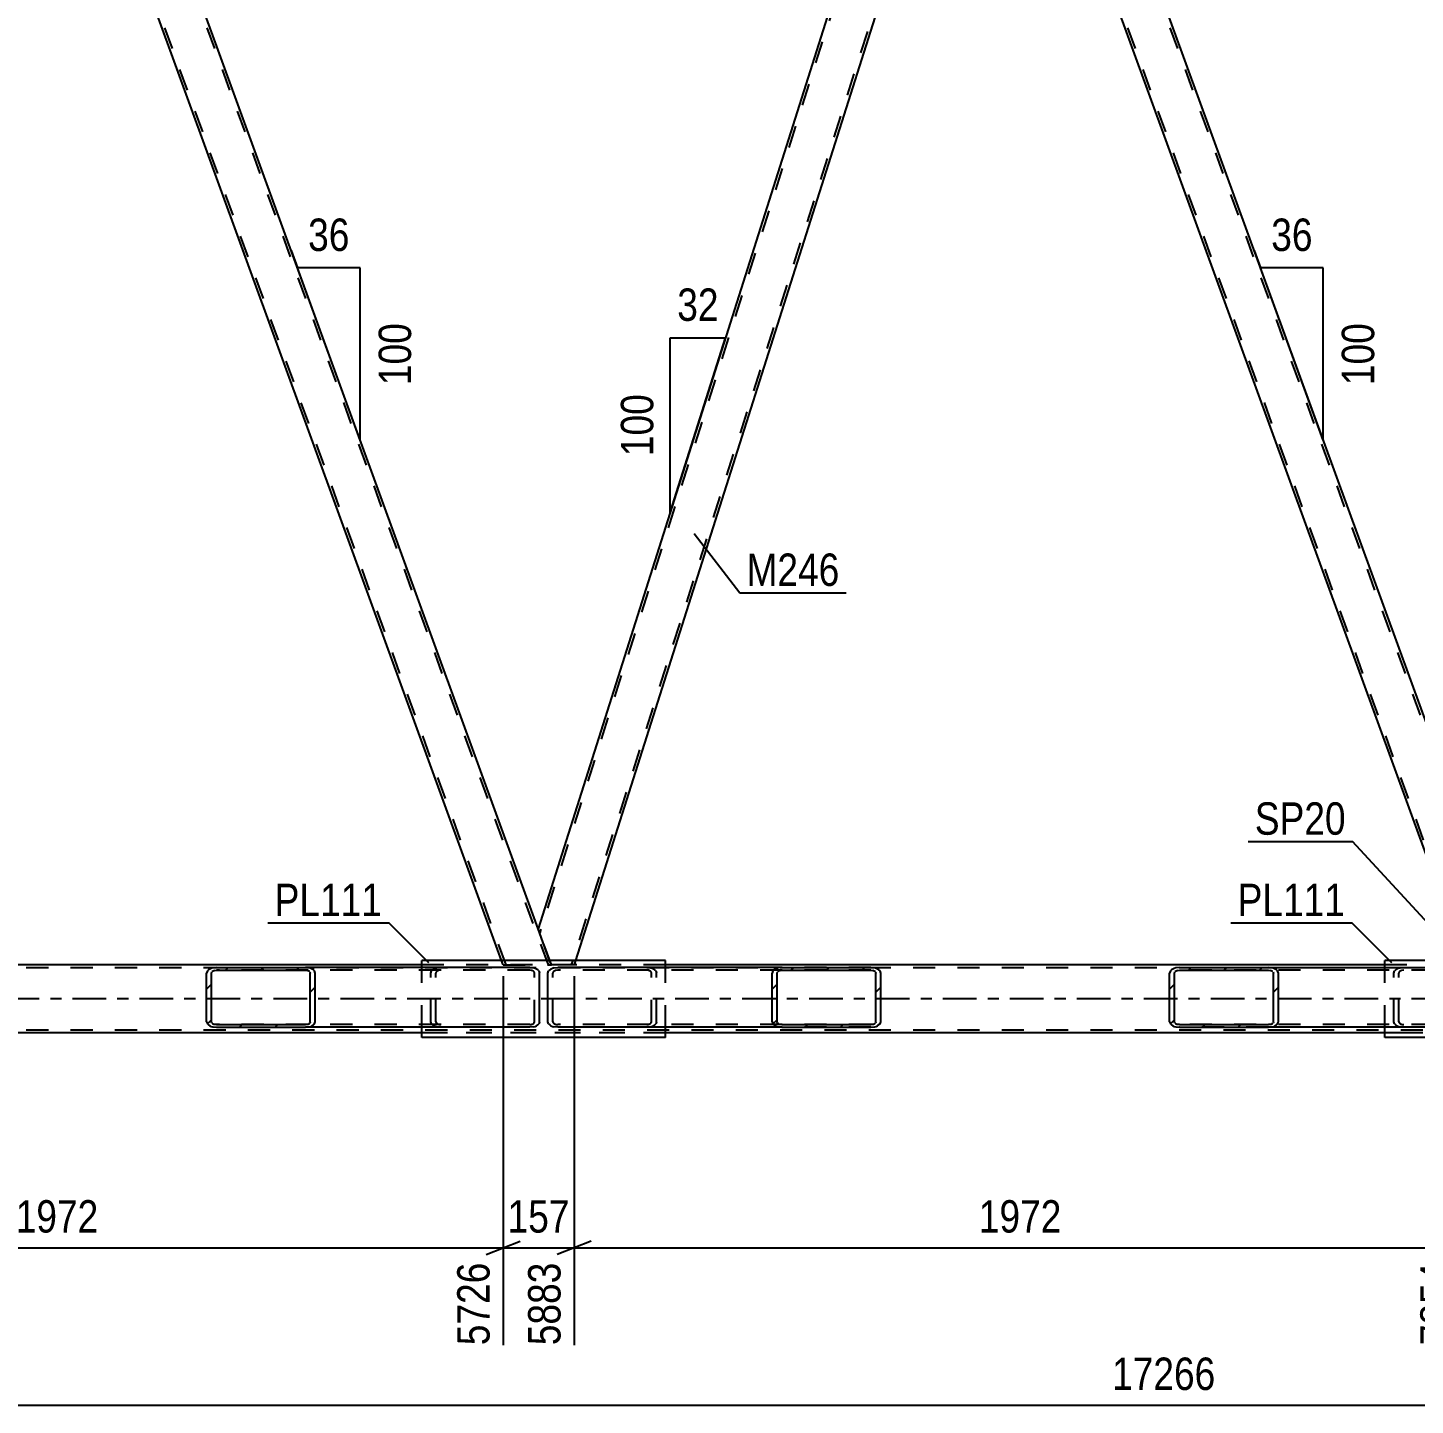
# Model space of a CAD drawing. Header units: millimetres. Extents: x -777 to 412, y -850 to -9.
# Drawn here: x -475.5 to -352.8, y -425.1 to -303.3 of the extents above; entities that cross this region are included whole.
import ezdxf

# ---------------------------------------------------------------- set-up
doc = ezdxf.new("R2010")
doc.units = ezdxf.units.MM
doc.linetypes.add('DXK_LINE_DOT2', pattern=[3.9198, 1.9599, -1.9599])
doc.linetypes.add('DXK_LINE_DOT3', pattern=[5.9187, 2.979, -0.9799, 0.9799, -0.9799])
doc.styles.add('Arial Narrow', font='ARIALN.TTF', dxfattribs={"height": 0.2})

# ---------------------------------------------------------------- blocks, each defined once
blk = doc.blocks.new('Part-570390744-11808 - 11758')
at = {"linetype": 'Continuous'}
h = blk.add_hatch(dxfattribs=at)
h.set_pattern_fill('', scale=0.7, style=0, pattern_type=0)
h.set_pattern_definition([(45, (-459.6298, -391.3689), (-1.57154, 1.57154), [])])
h.paths.add_polyline_path([(-459.7, -391.19), (-459.63, -391.37), (-459.44, -391.52), (-459.16, -391.63), (-458.82, -391.67), (-450.96, -391.67), (-450.63, -391.63), (-450.34, -391.52), (-450.15, -391.37), (-450.09, -391.19), (-450.09, -386.87), (-450.15, -386.68), (-450.34, -386.53), (-450.63, -386.42), (-450.96, -386.39), (-458.82, -386.39), (-459.16, -386.42), (-459.44, -386.53), (-459.63, -386.68), (-459.7, -386.87)])
h.paths.add_polyline_path([(-459.23, -386.77), (-459.13, -386.7), (-458.99, -386.64), (-458.82, -386.63), (-450.96, -386.63), (-450.79, -386.64), (-450.65, -386.7), (-450.56, -386.77), (-450.53, -386.87), (-450.53, -391.19), (-450.56, -391.28), (-450.65, -391.35), (-450.79, -391.41), (-450.96, -391.43), (-458.82, -391.43), (-458.99, -391.41), (-459.13, -391.35), (-459.23, -391.28), (-459.26, -391.19), (-459.26, -386.87)])
at = {"color": 2, "linetype": 'Continuous'}
for p, q in [((-459.63, -386.68), (-459.7, -386.87)), ((-459.7, -391.19), (-459.7, -386.87)), ((-459.26, -386.87), (-459.23, -386.77)), ((-459.26, -391.19), (-459.26, -386.87)), ((-458.82, -386.39), (-459.16, -386.42)), ((-458.99, -386.64), (-458.82, -386.63)), ((-458.82, -386.39), (-450.96, -386.39)), ((-458.82, -386.63), (-450.96, -386.63)), ((-431.13, -386.39), (-450.96, -386.39)), ((-450.63, -386.42), (-450.96, -386.39)), ((-450.96, -386.63), (-450.79, -386.64)), ((-450.56, -386.77), (-450.53, -386.87)), ((-450.53, -391.19), (-450.53, -386.87)), ((-450.09, -386.87), (-450.15, -386.68)), ((-450.09, -391.19), (-450.09, -386.87)), ((-431.13, -386.39), (-430.8, -386.42)), ((-430.33, -386.68), (-430.26, -386.87)), ((-430.26, -391.19), (-430.26, -386.87)), ((-459.7, -391.19), (-459.63, -391.37)), ((-459.23, -391.28), (-459.26, -391.19)), ((-450.53, -391.19), (-450.56, -391.28)), ((-450.15, -391.37), (-450.09, -391.19)), ((-430.26, -391.19), (-430.33, -391.37)), ((-459.16, -391.63), (-458.82, -391.67)), ((-458.82, -391.43), (-458.99, -391.41)), ((-458.82, -391.43), (-450.96, -391.43)), ((-458.82, -391.67), (-450.96, -391.67)), ((-450.79, -391.41), (-450.96, -391.43)), ((-450.96, -391.67), (-450.63, -391.63)), ((-431.13, -391.67), (-450.96, -391.67)), ((-430.8, -391.63), (-431.13, -391.67))]:
    blk.add_line(p, q, dxfattribs=at)
at = {"color": 7, "linetype": 'DXK_LINE_DOT2'}
for p, q in [((-458.82, -386.39), (-450.96, -386.39)), ((-431.13, -386.63), (-458.82, -386.63)), ((-439.87, -386.87), (-439.8, -386.68)), ((-439.87, -391.19), (-439.87, -386.87)), ((-439.4, -386.77), (-439.43, -386.87)), ((-439.43, -391.19), (-439.43, -386.87)), ((-439.33, -386.42), (-438.99, -386.39)), ((-438.99, -386.63), (-439.16, -386.64)), ((-430.97, -386.64), (-431.13, -386.63)), ((-430.7, -386.87), (-430.73, -386.77)), ((-430.7, -391.19), (-430.7, -386.87)), ((-439.8, -391.37), (-439.87, -391.19)), ((-439.43, -391.19), (-439.4, -391.28)), ((-430.73, -391.28), (-430.7, -391.19)), ((-431.13, -391.43), (-458.82, -391.43)), ((-458.82, -391.67), (-450.96, -391.67)), ((-438.99, -391.67), (-439.33, -391.63)), ((-439.16, -391.41), (-438.99, -391.43)), ((-431.13, -391.43), (-430.97, -391.41))]:
    blk.add_line(p, q, dxfattribs=at)
at = {"color": 2, "linetype": 'Continuous'}
for centre, radius, start, end in [((-459.02, -387.23), 0.817, 99.5182, 138.0638), ((-458.92, -387.05), 0.409, 99.5182, 138.0638), ((-450.86, -387.05), 0.409, 41.9363, 80.4819), ((-450.76, -387.23), 0.817, 41.9363, 80.4819), ((-430.93, -387.23), 0.817, 41.9363, 80.4819), ((-459.02, -390.82), 0.817, 221.9363, 260.4819), ((-458.92, -391), 0.409, 221.9363, 260.4819), ((-450.86, -391), 0.409, 279.5182, 318.0638), ((-450.76, -390.82), 0.817, 279.5182, 318.0638), ((-430.93, -390.82), 0.817, 279.5182, 318.0638)]:
    blk.add_arc(centre, radius, start, end, dxfattribs=at)
at = {"color": 7, "linetype": 'DXK_LINE_DOT2'}
for centre, radius, start, end in [((-439.19, -387.23), 0.817, 99.5182, 138.0638), ((-439.09, -387.05), 0.409, 99.5182, 138.0638), ((-431.03, -387.05), 0.409, 41.9363, 80.4819), ((-439.19, -390.82), 0.817, 221.9363, 260.4819), ((-439.09, -391), 0.409, 221.9363, 260.4819), ((-431.03, -391), 0.409, 279.5182, 318.0638)]:
    blk.add_arc(centre, radius, start, end, dxfattribs=at)
blk = doc.blocks.new('Part-570390744-11810 - 11758')
at = {"linetype": 'Continuous'}
h = blk.add_hatch(dxfattribs=at)
h.set_pattern_fill('', scale=0.7, style=0, pattern_type=0)
h.set_pattern_definition([(45, (-374.4956, -391.3688), (-1.57154, 1.57154), [])])
h.paths.add_polyline_path([(-374.56, -391.19), (-374.5, -391.37), (-374.31, -391.52), (-374.02, -391.63), (-373.69, -391.67), (-365.83, -391.67), (-365.49, -391.63), (-365.21, -391.52), (-365.02, -391.37), (-364.95, -391.19), (-364.95, -386.87), (-365.02, -386.68), (-365.21, -386.53), (-365.49, -386.42), (-365.83, -386.39), (-373.69, -386.39), (-374.02, -386.42), (-374.31, -386.53), (-374.5, -386.68), (-374.56, -386.87)])
h.paths.add_polyline_path([(-374.09, -386.77), (-374, -386.7), (-373.86, -386.64), (-373.69, -386.63), (-365.83, -386.63), (-365.66, -386.64), (-365.52, -386.7), (-365.42, -386.77), (-365.39, -386.87), (-365.39, -391.19), (-365.42, -391.28), (-365.52, -391.35), (-365.66, -391.41), (-365.83, -391.43), (-373.69, -391.43), (-373.86, -391.41), (-374, -391.35), (-374.09, -391.28), (-374.13, -391.19), (-374.13, -386.87)])
at = {"color": 2, "linetype": 'Continuous'}
for p, q in [((-374.5, -386.68), (-374.56, -386.87)), ((-374.56, -391.19), (-374.56, -386.87)), ((-374.13, -386.87), (-374.09, -386.77)), ((-374.13, -391.19), (-374.13, -386.87)), ((-373.69, -386.39), (-374.02, -386.42)), ((-373.86, -386.64), (-373.69, -386.63)), ((-373.69, -386.39), (-365.83, -386.39)), ((-373.69, -386.63), (-365.83, -386.63)), ((-365.83, -386.39), (-347.31, -386.39)), ((-365.49, -386.42), (-365.83, -386.39)), ((-365.83, -386.63), (-365.66, -386.64)), ((-365.42, -386.77), (-365.39, -386.87)), ((-365.39, -391.19), (-365.39, -386.87)), ((-364.95, -386.87), (-365.02, -386.68)), ((-364.95, -391.19), (-364.95, -386.87)), ((-347.31, -386.39), (-347.31, -386.42)), ((-347.31, -386.42), (-347.31, -386.64)), ((-374.56, -391.19), (-374.5, -391.37)), ((-374.09, -391.28), (-374.13, -391.19)), ((-365.39, -391.19), (-365.42, -391.28)), ((-365.02, -391.37), (-364.95, -391.19)), ((-374.02, -391.63), (-373.69, -391.67)), ((-373.69, -391.43), (-373.86, -391.41)), ((-373.69, -391.43), (-365.83, -391.43)), ((-373.69, -391.67), (-365.83, -391.67)), ((-365.66, -391.41), (-365.83, -391.43)), ((-365.83, -391.67), (-365.49, -391.63)), ((-347.31, -391.67), (-365.83, -391.67))]:
    blk.add_line(p, q, dxfattribs=at)
at = {"color": 7, "linetype": 'DXK_LINE_DOT2'}
for p, q in [((-373.69, -386.39), (-365.83, -386.39)), ((-347.31, -386.63), (-373.69, -386.63)), ((-354.73, -386.87), (-354.67, -386.68)), ((-354.73, -391.19), (-354.73, -386.87)), ((-354.26, -386.77), (-354.3, -386.87)), ((-354.3, -391.19), (-354.3, -386.87)), ((-354.19, -386.42), (-353.86, -386.39)), ((-353.86, -386.63), (-354.03, -386.64)), ((-347.31, -391.67), (-347.31, -386.64)), ((-354.67, -391.37), (-354.73, -391.19)), ((-354.3, -391.19), (-354.26, -391.28)), ((-347.31, -391.43), (-373.69, -391.43)), ((-365.83, -391.67), (-373.69, -391.67)), ((-353.86, -391.67), (-354.19, -391.63)), ((-354.03, -391.41), (-353.86, -391.43))]:
    blk.add_line(p, q, dxfattribs=at)
at = {"color": 2, "linetype": 'Continuous'}
for centre, radius, start, end in [((-373.89, -387.23), 0.817, 99.5182, 138.0638), ((-373.79, -387.05), 0.409, 99.5182, 138.0638), ((-365.73, -387.05), 0.409, 41.9363, 80.4819), ((-365.63, -387.23), 0.817, 41.9363, 80.4819), ((-373.89, -390.82), 0.817, 221.9363, 260.4819), ((-373.79, -391), 0.409, 221.9363, 260.4819), ((-365.73, -391), 0.409, 279.5182, 318.0638), ((-365.63, -390.82), 0.817, 279.5182, 318.0638)]:
    blk.add_arc(centre, radius, start, end, dxfattribs=at)
at = {"color": 7, "linetype": 'DXK_LINE_DOT2'}
for centre, radius, start, end in [((-354.06, -387.23), 0.817, 99.5182, 138.0638), ((-353.96, -387.05), 0.409, 99.5182, 138.0638), ((-354.06, -390.82), 0.817, 221.9363, 260.4819), ((-353.96, -391), 0.409, 221.9363, 260.4819)]:
    blk.add_arc(centre, radius, start, end, dxfattribs=at)
blk = doc.blocks.new('Part-570390744-11891 - 11758')
at = {"color": 2, "linetype": 'Continuous'}
for p, q in [((-440.67, -386.16), (-504.26, -386.16)), ((-355.53, -386.16), (-419.12, -386.16)), ((-440.67, -392.16), (-504.26, -392.16)), ((-355.53, -392.16), (-419.12, -392.16))]:
    blk.add_line(p, q, dxfattribs=at)
at = {"color": 7, "linetype": 'DXK_LINE_DOT2'}
for p, q in [((-419.12, -386.16), (-440.67, -386.16)), ((-333.99, -386.16), (-355.53, -386.16)), ((-54.26, -386.4), (-662.51, -386.4)), ((-54.26, -391.92), (-662.51, -391.92)), ((-54.26, -392.16), (-610.94, -392.16)), ((-419.12, -392.16), (-440.67, -392.16)), ((-333.99, -392.16), (-355.53, -392.16))]:
    blk.add_line(p, q, dxfattribs=at)
at = {"color": 7, "linetype": 'DXK_LINE_DOT3'}
blk.add_line((-54.26, -389.16), (-662.51, -389.16), dxfattribs=at)
blk = doc.blocks.new('Part-570390744-11836 - 11758')
at = {"color": 7, "linetype": 'DXK_LINE_DOT2'}
for p, q in [((-393.42, -267.16), (-430.25, -383.33)), ((-393.67, -267.16), (-393.8, -267.56)), ((-391.66, -267.16), (-393.67, -267.16)), ((-391.51, -267.56), (-391.66, -267.16)), ((-390.62, -270), (-427.46, -386.16)), ((-390.49, -270.37), (-390.66, -269.91)), ((-429.22, -386.16), (-429.37, -385.76)), ((-427.21, -386.16), (-429.22, -386.16)), ((-427.08, -385.76), (-427.21, -386.16))]:
    blk.add_line(p, q, dxfattribs=at)
at = {"color": 2, "linetype": 'Continuous'}
for p, q in [((-393.8, -267.56), (-430.39, -382.96)), ((-390.76, -269.63), (-391.51, -267.56)), ((-390.49, -270.37), (-390.76, -269.63)), ((-390.49, -270.37), (-427.08, -385.76)), ((-429.37, -385.76), (-430.39, -382.96))]:
    blk.add_line(p, q, dxfattribs=at)
blk = doc.blocks.new('Part-570390744-11922 - 11758')
at = {"linetype": 'Continuous'}
h = blk.add_hatch(dxfattribs=at)
h.set_pattern_fill('', scale=0.7, style=0, pattern_type=0)
h.set_pattern_definition([(45, (-409.6336, -391.3688), (-1.57154, 1.57154), [])])
h.paths.add_polyline_path([(-409.7, -391.19), (-409.63, -391.37), (-409.44, -391.52), (-409.16, -391.63), (-408.83, -391.67), (-400.97, -391.67), (-400.63, -391.63), (-400.35, -391.52), (-400.16, -391.37), (-400.09, -391.19), (-400.09, -386.87), (-400.16, -386.68), (-400.35, -386.53), (-400.63, -386.42), (-400.97, -386.39), (-408.83, -386.39), (-409.16, -386.42), (-409.44, -386.53), (-409.63, -386.68), (-409.7, -386.87)])
h.paths.add_polyline_path([(-409.23, -386.77), (-409.14, -386.7), (-408.99, -386.64), (-408.83, -386.63), (-400.97, -386.63), (-400.8, -386.64), (-400.66, -386.7), (-400.56, -386.77), (-400.53, -386.87), (-400.53, -391.19), (-400.56, -391.28), (-400.66, -391.35), (-400.8, -391.41), (-400.97, -391.43), (-408.83, -391.43), (-408.99, -391.41), (-409.14, -391.35), (-409.23, -391.28), (-409.26, -391.19), (-409.26, -386.87)])
at = {"color": 2, "linetype": 'Continuous'}
for p, q in [((-429.53, -386.87), (-429.46, -386.68)), ((-429.53, -391.19), (-429.53, -386.87)), ((-428.99, -386.42), (-428.66, -386.39)), ((-408.83, -386.39), (-428.66, -386.39)), ((-409.63, -386.68), (-409.7, -386.87)), ((-409.7, -391.19), (-409.7, -386.87)), ((-409.26, -386.87), (-409.23, -386.77)), ((-409.26, -391.19), (-409.26, -386.87)), ((-408.83, -386.39), (-409.16, -386.42)), ((-408.99, -386.64), (-408.83, -386.63)), ((-408.83, -386.39), (-400.97, -386.39)), ((-408.83, -386.63), (-400.97, -386.63)), ((-400.63, -386.42), (-400.97, -386.39)), ((-400.97, -386.63), (-400.8, -386.64)), ((-400.56, -386.77), (-400.53, -386.87)), ((-400.53, -391.19), (-400.53, -386.87)), ((-400.09, -386.87), (-400.16, -386.68)), ((-400.09, -391.19), (-400.09, -386.87)), ((-429.46, -391.37), (-429.53, -391.19)), ((-409.7, -391.19), (-409.63, -391.37)), ((-409.23, -391.28), (-409.26, -391.19)), ((-400.53, -391.19), (-400.56, -391.28)), ((-400.16, -391.37), (-400.09, -391.19)), ((-428.66, -391.67), (-428.99, -391.63)), ((-408.83, -391.67), (-428.66, -391.67)), ((-409.16, -391.63), (-408.83, -391.67)), ((-408.83, -391.43), (-408.99, -391.41)), ((-408.83, -391.43), (-400.97, -391.43)), ((-408.83, -391.67), (-400.97, -391.67)), ((-400.8, -391.41), (-400.97, -391.43)), ((-400.97, -391.67), (-400.63, -391.63))]:
    blk.add_line(p, q, dxfattribs=at)
at = {"color": 7, "linetype": 'DXK_LINE_DOT2'}
for p, q in [((-429.06, -386.77), (-429.09, -386.87)), ((-429.09, -391.19), (-429.09, -386.87)), ((-428.66, -386.63), (-428.82, -386.64)), ((-400.97, -386.63), (-428.66, -386.63)), ((-420.79, -386.39), (-420.46, -386.42)), ((-420.63, -386.64), (-420.79, -386.63)), ((-420.36, -386.87), (-420.39, -386.77)), ((-420.36, -391.19), (-420.36, -386.87)), ((-419.99, -386.68), (-419.92, -386.87)), ((-419.92, -391.19), (-419.92, -386.87)), ((-400.97, -386.39), (-408.83, -386.39)), ((-429.09, -391.19), (-429.06, -391.28)), ((-420.39, -391.28), (-420.36, -391.19)), ((-419.92, -391.19), (-419.99, -391.37)), ((-428.82, -391.41), (-428.66, -391.43)), ((-400.97, -391.43), (-428.66, -391.43)), ((-420.79, -391.43), (-420.63, -391.41)), ((-420.46, -391.63), (-420.79, -391.67)), ((-400.97, -391.67), (-408.83, -391.67))]:
    blk.add_line(p, q, dxfattribs=at)
at = {"color": 2, "linetype": 'Continuous'}
for centre, radius, start, end in [((-428.86, -387.23), 0.817, 99.5182, 138.0638), ((-409.03, -387.23), 0.817, 99.5182, 138.0638), ((-408.93, -387.05), 0.409, 99.5182, 138.0638), ((-400.87, -387.05), 0.409, 41.9363, 80.4819), ((-400.77, -387.23), 0.817, 41.9363, 80.4819), ((-428.86, -390.82), 0.817, 221.9363, 260.4819), ((-409.03, -390.82), 0.817, 221.9363, 260.4819), ((-408.93, -391), 0.409, 221.9363, 260.4819), ((-400.87, -391), 0.409, 279.5182, 318.0638), ((-400.77, -390.82), 0.817, 279.5182, 318.0638)]:
    blk.add_arc(centre, radius, start, end, dxfattribs=at)
at = {"color": 7, "linetype": 'DXK_LINE_DOT2'}
for centre, radius, start, end in [((-428.76, -387.05), 0.409, 99.5182, 138.0638), ((-420.7, -387.05), 0.409, 41.9363, 80.4819), ((-420.6, -387.23), 0.817, 41.9363, 80.4819), ((-428.76, -391), 0.409, 221.9363, 260.4819), ((-420.7, -391), 0.409, 279.5182, 318.0638), ((-420.6, -390.82), 0.817, 279.5182, 318.0638)]:
    blk.add_arc(centre, radius, start, end, dxfattribs=at)
blk = doc.blocks.new('Part-570390744-11858 - 11758')
at = {"color": 7, "linetype": 'DXK_LINE_DOT2'}
for p, q in [((-472.53, -267.16), (-476.79, -267.16)), ((-475.62, -270.37), (-476.79, -267.16)), ((-433.22, -386.16), (-476.54, -267.16)), ((-429.48, -386.16), (-472.79, -267.16)), ((-472.39, -267.56), (-472.53, -267.16)), ((-429.22, -386.16), (-430.39, -382.96)), ((-433.48, -386.16), (-433.62, -385.76)), ((-433.48, -386.16), (-429.22, -386.16))]:
    blk.add_line(p, q, dxfattribs=at)
at = {"color": 2, "linetype": 'Continuous'}
for p, q in [((-430.39, -382.96), (-472.39, -267.56)), ((-433.62, -385.76), (-475.62, -270.37))]:
    blk.add_line(p, q, dxfattribs=at)
blk = doc.blocks.new('Part-570390744-11863 - 11758')
at = {"color": 7, "linetype": 'DXK_LINE_DOT2'}
for p, q in [((-387.4, -267.16), (-391.66, -267.16)), ((-390.49, -270.37), (-391.66, -267.16)), ((-348.09, -386.16), (-391.4, -267.16)), ((-344.34, -386.16), (-387.66, -267.16)), ((-387.25, -267.56), (-387.4, -267.16)), ((-344.09, -386.16), (-345.25, -382.96)), ((-348.34, -386.16), (-348.49, -385.76)), ((-348.34, -386.16), (-344.09, -386.16))]:
    blk.add_line(p, q, dxfattribs=at)
at = {"color": 2, "linetype": 'Continuous'}
for p, q in [((-345.25, -382.96), (-387.25, -267.56)), ((-348.49, -385.76), (-390.49, -270.37))]:
    blk.add_line(p, q, dxfattribs=at)
blk = doc.blocks.new('Part-570390744-11973 - 11758')
at = {"color": 2, "linetype": 'Continuous'}
for p, q in [((-419.12, -385.76), (-440.67, -385.76)), ((-440.67, -386.39), (-440.67, -385.76)), ((-419.12, -386.39), (-419.12, -385.76)), ((-440.67, -392.56), (-440.67, -391.67)), ((-419.12, -392.56), (-419.12, -391.67)), ((-419.12, -392.56), (-440.67, -392.56))]:
    blk.add_line(p, q, dxfattribs=at)
at = {"color": 7, "linetype": 'DXK_LINE_DOT2'}
for p, q in [((-440.67, -391.67), (-440.67, -386.39)), ((-419.12, -391.67), (-419.12, -386.39))]:
    blk.add_line(p, q, dxfattribs=at)
blk = doc.blocks.new('Part-570390744-11978 - 11758')
at = {"color": 2, "linetype": 'Continuous'}
for p, q in [((-333.99, -385.76), (-355.53, -385.76)), ((-355.53, -386.39), (-355.53, -385.76)), ((-333.99, -386.39), (-333.99, -385.76)), ((-355.53, -392.56), (-355.53, -391.67)), ((-333.99, -392.56), (-333.99, -391.67)), ((-333.99, -392.56), (-355.53, -392.56))]:
    blk.add_line(p, q, dxfattribs=at)
at = {"color": 7, "linetype": 'DXK_LINE_DOT2'}
for p, q in [((-355.53, -391.67), (-355.53, -386.39)), ((-333.99, -391.67), (-333.99, -386.39))]:
    blk.add_line(p, q, dxfattribs=at)
blk = doc.blocks.new('AngleDimension-570390744-13768 - 11758')
at = {"color": 7, "linetype": 'Continuous'}
for p, q in [((-413.47, -329.61), (-413.82, -330.7)), ((-418.71, -330.7), (-413.82, -330.7)), ((-418.71, -346.14), (-413.82, -330.7)), ((-418.71, -346.14), (-418.71, -330.7))]:
    blk.add_line(p, q, dxfattribs=at)
at = {"color": 0}
blk.add_wipeout([(-419.61, -335.07), (-423.81, -335.07), (-423.81, -341.76), (-419.61, -341.76)], dxfattribs=at)
at = {"color": 3, "style": 'Arial Narrow'}
blk.add_text('100', height=2.863, rotation=90.0002, dxfattribs=at).set_placement((-420.21, -341.16))
at = {"color": 0}
blk.add_wipeout([(-413.84, -329.8), (-413.84, -325.6), (-418.69, -325.6), (-418.69, -329.8)], dxfattribs=at)
at = {"color": 3, "style": 'Arial Narrow'}
blk.add_text('32', height=2.863, dxfattribs=at).set_placement((-418.09, -329.2))
blk = doc.blocks.new('StraightDimension-570390744-50511 - 11758')
at = {"color": 7, "linetype": 'Continuous'}
for p, q in [((-433.48, -387.16), (-433.48, -419.78)), ((-427.21, -387.16), (-427.21, -419.78)), ((-434.98, -411.77), (-431.98, -410.57)), ((-425.71, -410.57), (-428.71, -411.77)), ((-433.48, -411.17), (-427.21, -411.17))]:
    blk.add_line(p, q, dxfattribs=at)
at = {"color": 0}
blk.add_wipeout([(-427, -410.42), (-427, -406.22), (-433.69, -406.22), (-433.69, -410.42)], dxfattribs=at)
at = {"color": 0, "linetype": 'Continuous'}
blk.add_wipeout([(-427.81, -411.87), (-432.01, -411.87), (-432.01, -420.38), (-427.81, -420.38)], dxfattribs=at)
at = {"color": 3, "style": 'Arial Narrow'}
blk.add_text('157', height=2.863, dxfattribs=at).set_placement((-433.09, -409.82))
at = {"color": 3, "linetype": 'Continuous', "style": 'Arial Narrow'}
blk.add_text('5883', height=2.863, rotation=90.0002, dxfattribs=at).set_placement((-428.41, -419.78))
blk = doc.blocks.new('StraightDimension-570390744-13197 - 11758')
at = {"color": 7, "linetype": 'Continuous'}
blk.add_line((-708.81, -425.09), (-41.36, -425.09), dxfattribs=at)
at = {"color": 0}
blk.add_wipeout([(-369.91, -424.34), (-369.91, -420.14), (-380.25, -420.14), (-380.25, -424.34)], dxfattribs=at)
at = {"color": 3, "style": 'Arial Narrow'}
blk.add_text('17266', height=2.863, dxfattribs=at).set_placement((-379.65, -423.74))
blk = doc.blocks.new('StraightDimension-570390744-50510 - 11758')
at = {"color": 7, "linetype": 'Continuous'}
for p, q in [((-427.21, -387.16), (-427.21, -419.78)), ((-348.34, -387.16), (-348.34, -419.78)), ((-425.71, -410.57), (-428.71, -411.77)), ((-349.84, -411.77), (-346.84, -410.57)), ((-427.21, -411.17), (-348.34, -411.17))]:
    blk.add_line(p, q, dxfattribs=at)
at = {"color": 0}
blk.add_wipeout([(-383.52, -410.42), (-383.52, -406.22), (-392.03, -406.22), (-392.03, -410.42)], dxfattribs=at)
at = {"color": 3, "style": 'Arial Narrow'}
blk.add_text('1972', height=2.863, dxfattribs=at).set_placement((-391.43, -409.82))
at = {"color": 0, "linetype": 'Continuous'}
blk.add_wipeout([(-348.94, -411.87), (-353.14, -411.87), (-353.14, -420.38), (-348.94, -420.38)], dxfattribs=at)
at = {"color": 3, "linetype": 'Continuous', "style": 'Arial Narrow'}
blk.add_text('7854', height=2.863, rotation=90.0002, dxfattribs=at).set_placement((-349.54, -419.78))
blk = doc.blocks.new('AngleDimension-570390744-59510 - 11758')
at = {"color": 7, "linetype": 'Continuous'}
for p, q in [((-452.22, -322.98), (-451.66, -324.52)), ((-446.12, -324.52), (-451.66, -324.52)), ((-446.12, -339.74), (-451.66, -324.52)), ((-446.12, -339.74), (-446.12, -324.52))]:
    blk.add_line(p, q, dxfattribs=at)
at = {"color": 0}
blk.add_wipeout([(-441.02, -328.79), (-445.22, -328.79), (-445.22, -335.48), (-441.02, -335.48)], dxfattribs=at)
at = {"color": 3, "style": 'Arial Narrow'}
blk.add_text('100', height=2.863, rotation=90.0002, dxfattribs=at).set_placement((-441.62, -334.88))
at = {"color": 0}
blk.add_wipeout([(-446.46, -323.62), (-446.46, -319.42), (-451.32, -319.42), (-451.32, -323.62)], dxfattribs=at)
at = {"color": 3, "style": 'Arial Narrow'}
blk.add_text('36', height=2.863, dxfattribs=at).set_placement((-450.72, -323.02))
blk = doc.blocks.new('StraightDimension-570390744-50512 - 11758')
at = {"color": 7, "linetype": 'Continuous'}
for p, q in [((-512.34, -387.16), (-512.34, -419.78)), ((-433.48, -387.16), (-433.48, -419.78)), ((-510.84, -410.57), (-513.84, -411.77)), ((-434.98, -411.77), (-431.98, -410.57)), ((-512.34, -411.17), (-433.48, -411.17))]:
    blk.add_line(p, q, dxfattribs=at)
at = {"color": 0}
blk.add_wipeout([(-468.65, -410.42), (-468.65, -406.22), (-477.17, -406.22), (-477.17, -410.42)], dxfattribs=at)
at = {"color": 3, "style": 'Arial Narrow'}
blk.add_text('1972', height=2.863, dxfattribs=at).set_placement((-476.57, -409.82))
at = {"color": 0, "linetype": 'Continuous'}
blk.add_wipeout([(-434.08, -411.87), (-438.28, -411.87), (-438.28, -420.38), (-434.08, -420.38)], dxfattribs=at)
at = {"color": 3, "linetype": 'Continuous', "style": 'Arial Narrow'}
blk.add_text('5726', height=2.863, rotation=90.0002, dxfattribs=at).set_placement((-434.68, -419.78))
blk = doc.blocks.new('AngleDimension-570390744-59524 - 11758')
at = {"color": 7, "linetype": 'Continuous'}
for p, q in [((-367.09, -322.98), (-366.52, -324.52)), ((-360.98, -324.52), (-366.52, -324.52)), ((-360.98, -339.74), (-366.52, -324.52)), ((-360.98, -339.74), (-360.98, -324.52))]:
    blk.add_line(p, q, dxfattribs=at)
at = {"color": 0}
blk.add_wipeout([(-355.88, -328.79), (-360.08, -328.79), (-360.08, -335.48), (-355.88, -335.48)], dxfattribs=at)
at = {"color": 3, "style": 'Arial Narrow'}
blk.add_text('100', height=2.863, rotation=90.0002, dxfattribs=at).set_placement((-356.48, -334.88))
at = {"color": 0}
blk.add_wipeout([(-361.32, -323.62), (-361.32, -319.42), (-366.18, -319.42), (-366.18, -323.62)], dxfattribs=at)
at = {"color": 3, "style": 'Arial Narrow'}
blk.add_text('36', height=2.863, dxfattribs=at).set_placement((-365.58, -323.02))
blk = doc.blocks.new('Mark-570390744-11832 - 11758')
at = {"color": 0}
blk.add_wipeout([(-403.75, -352.64), (-403.75, -349.64), (-411.97, -349.64), (-411.97, -352.64)], dxfattribs=at)
blk.add_wipeout([(-403.75, -352.64), (-403.75, -349.64), (-411.97, -349.64), (-411.97, -352.64)], dxfattribs=at)
at = {"color": 30, "linetype": 'Continuous'}
for p, q in [((-416.6, -348), (-412.57, -353.24)), ((-412.57, -353.24), (-403.15, -353.24))]:
    blk.add_line(p, q, dxfattribs=at)
at = {"color": 3, "style": 'Arial Narrow'}
blk.add_text('M246', height=2.863, dxfattribs=at).set_placement((-411.97, -352.64))
blk = doc.blocks.new('Mark-570390744-11969 - 11758')
at = {"color": 0}
blk.add_wipeout([(-444.18, -381.84), (-444.18, -378.84), (-453.68, -378.84), (-453.68, -381.84)], dxfattribs=at)
blk.add_wipeout([(-444.18, -381.84), (-444.18, -378.84), (-453.68, -378.84), (-453.68, -381.84)], dxfattribs=at)
at = {"color": 30, "linetype": 'Continuous'}
for p in [(-454.28, -382.44), (-440.04, -385.97)]:
    blk.add_line(p, (-443.58, -382.44), dxfattribs=at)
at = {"color": 3, "style": 'Arial Narrow'}
blk.add_text('PL111', height=2.863, dxfattribs=at).set_placement((-453.68, -381.84))
blk = doc.blocks.new('Mark-570390744-11974 - 11758')
at = {"color": 0}
blk.add_wipeout([(-359.05, -381.84), (-359.05, -378.84), (-368.55, -378.84), (-368.55, -381.84)], dxfattribs=at)
blk.add_wipeout([(-359.05, -381.84), (-359.05, -378.84), (-368.55, -378.84), (-368.55, -381.84)], dxfattribs=at)
at = {"color": 30, "linetype": 'Continuous'}
for p in [(-369.15, -382.44), (-354.91, -385.97)]:
    blk.add_line(p, (-358.45, -382.44), dxfattribs=at)
at = {"color": 3, "style": 'Arial Narrow'}
blk.add_text('PL111', height=2.863, dxfattribs=at).set_placement((-368.55, -381.84))
blk = doc.blocks.new('Mark-570390744-12026 - 11758')
at = {"color": 0}
blk.add_wipeout([(-358.99, -374.64), (-358.99, -371.64), (-367.03, -371.64), (-367.03, -374.64)], dxfattribs=at)
blk.add_wipeout([(-358.99, -374.64), (-358.99, -371.64), (-367.03, -371.64), (-367.03, -374.64)], dxfattribs=at)
at = {"color": 30, "linetype": 'Continuous'}
for p in [(-367.63, -375.24), (-350.61, -383.67)]:
    blk.add_line(p, (-358.39, -375.24), dxfattribs=at)
at = {"color": 3, "style": 'Arial Narrow'}
blk.add_text('SP20', height=2.863, dxfattribs=at).set_placement((-367.03, -374.64))

msp = doc.modelspace()

# ---------------------------------------------------------------- block references
for name in ['Part-570390744-11858 - 11758', 'Part-570390744-11836 - 11758', 'Part-570390744-11863 - 11758', 'Part-570390744-11891 - 11758', 'Part-570390744-11973 - 11758', 'Part-570390744-11978 - 11758', 'Part-570390744-11808 - 11758', 'Part-570390744-11922 - 11758', 'Part-570390744-11810 - 11758']:
    msp.add_blockref(name, (0, 0))

# ---------------------------------------------------------------- next in the draw order: block references
for name in ['AngleDimension-570390744-13768 - 11758', 'StraightDimension-570390744-50511 - 11758']:
    msp.add_blockref(name, (0, 0))

# ---------------------------------------------------------------- next in the draw order: block references
msp.add_blockref('StraightDimension-570390744-13197 - 11758', (0, 0))

# ---------------------------------------------------------------- next in the draw order: block references
for name in ['AngleDimension-570390744-59510 - 11758', 'AngleDimension-570390744-59524 - 11758', 'Mark-570390744-11832 - 11758', 'Mark-570390744-11969 - 11758', 'Mark-570390744-11974 - 11758', 'StraightDimension-570390744-50512 - 11758', 'StraightDimension-570390744-50510 - 11758']:
    msp.add_blockref(name, (0, 0))

# ---------------------------------------------------------------- next in the draw order: block references
msp.add_blockref('Mark-570390744-12026 - 11758', (0, 0))

doc.saveas('drawing.dxf')
